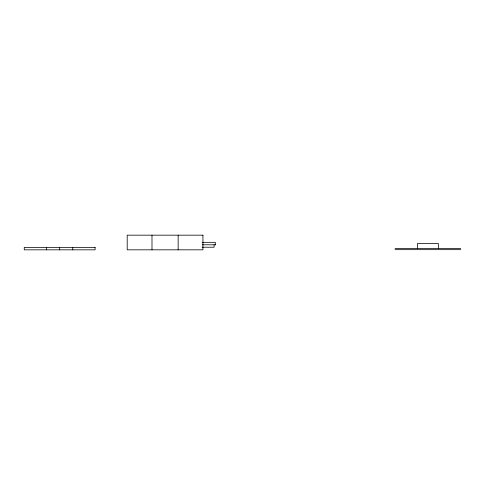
<?xml version="1.0" encoding="UTF-8"?>
<svg xmlns="http://www.w3.org/2000/svg" width="485" height="485" viewBox="0 0 485 485"><rect width="100%" height="100%" fill="white"/><g stroke="black" fill="none" stroke-linecap="round" stroke-linejoin="round"><path stroke-width="0.73" d="M202.178 242.336L215.316 242.336L215.316 244.943M202.312 244.779L215.316 244.779M202.136 247.223L214.091 247.223L214.091 244.779M395.057 248.447L460.75 248.447M395.057 249.666L460.75 249.666M438.422 248.447L438.422 243.561L417.385 243.561L417.385 248.447M178.159 235.17L178.159 249.83M151.993 235.17L151.993 249.83M72.756 247.386L72.756 249.83M59.673 247.386L59.673 249.83M46.59 247.386L46.59 249.83M202.942 235.17L127.203 235.17L127.203 249.83L202.942 249.83L202.942 235.17M95.096 247.386L24.25 247.386L24.25 249.83L95.096 249.83L95.096 247.386"/></g></svg>
